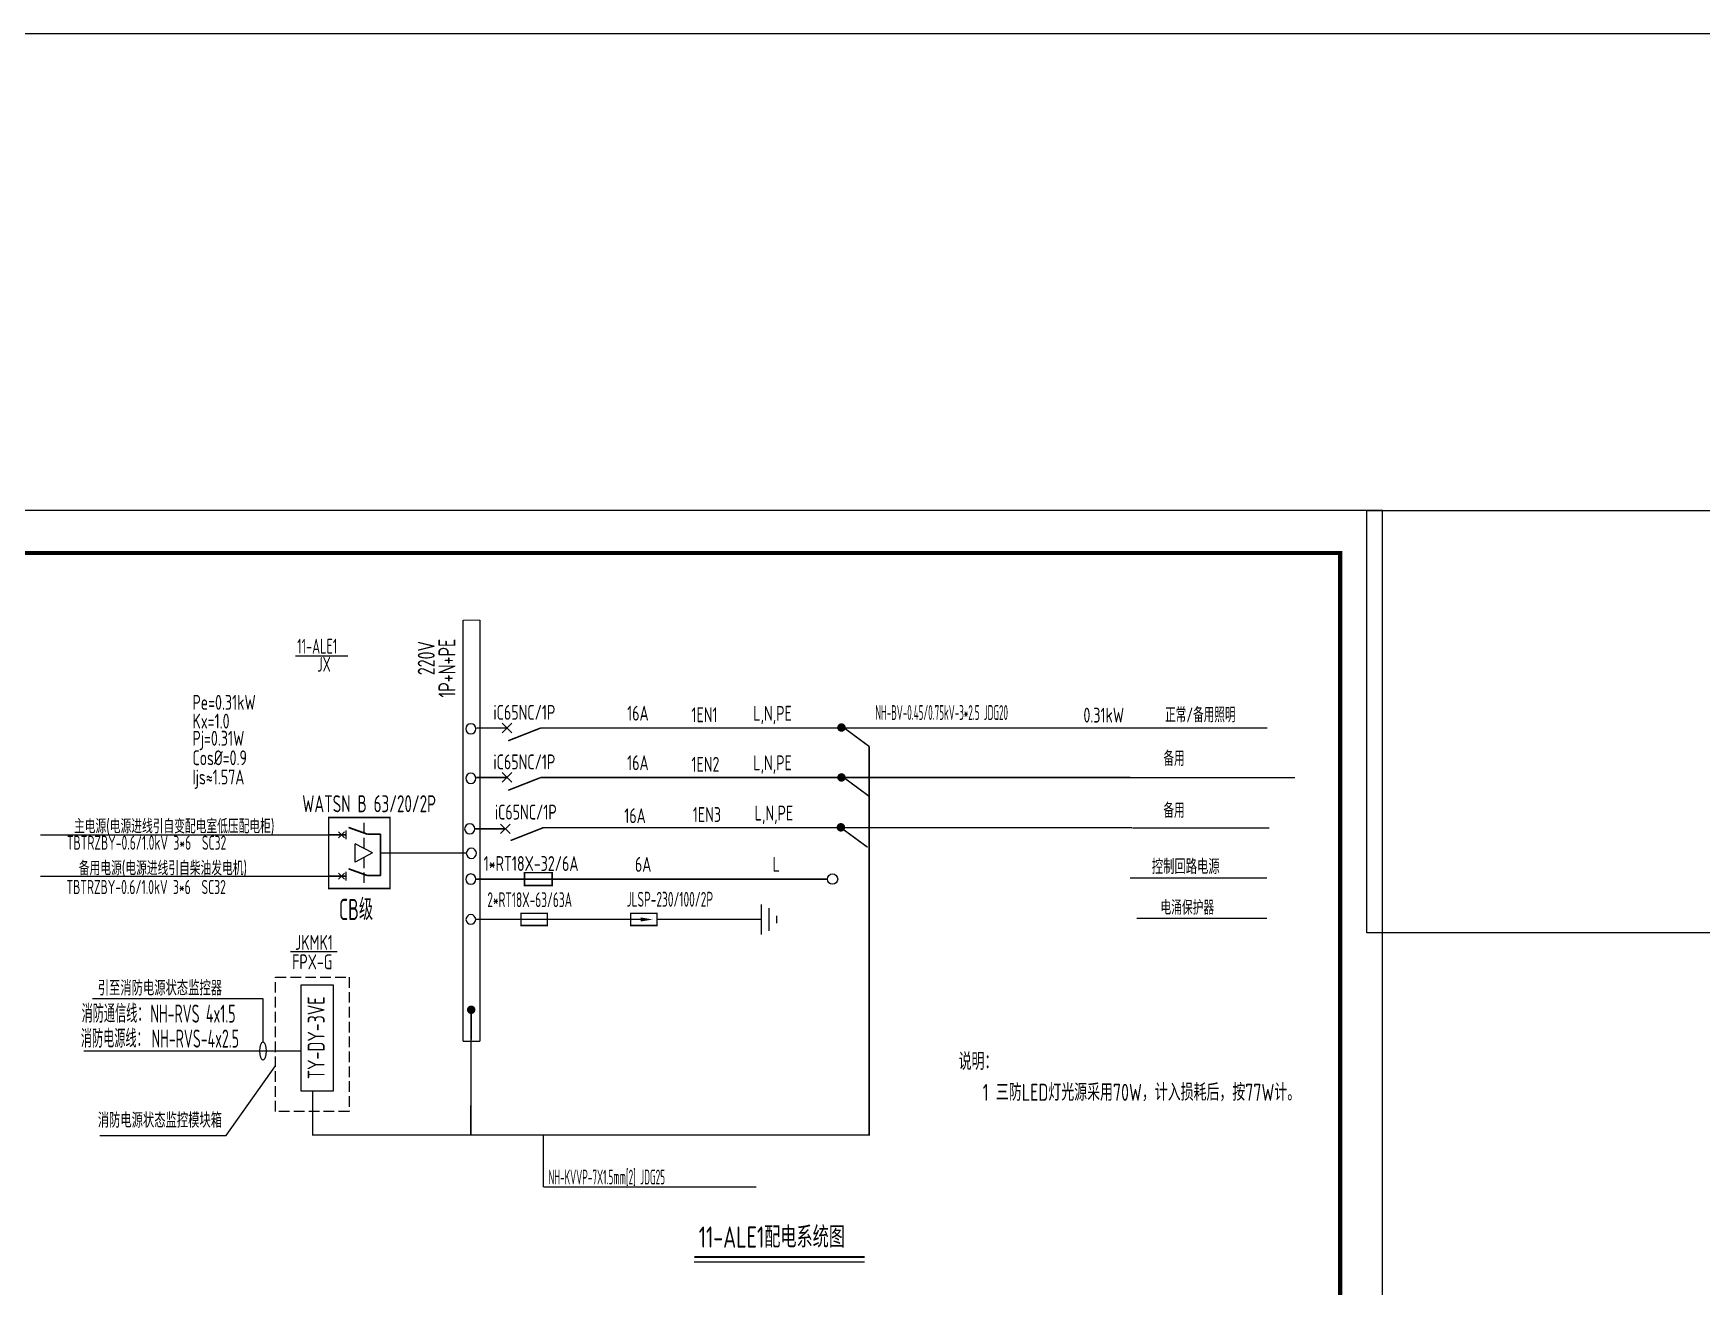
# Model space of a CAD drawing. Extents: x 5394041 to 5729212, y -433068 to -301615.
# Drawn here: x 5543032 to 5582300, y -331114 to -301615 of the extents above; entities that cross this region are included whole.
import ezdxf
from ezdxf.enums import TextEntityAlignment as Align

# ---------------------------------------------------------------- set-up
doc = ezdxf.new("R2010")
doc.units = 0
doc.header["$LTSCALE"] = 1000
doc.header["$MEASUREMENT"] = 0
doc.linetypes.add('DASH', pattern=[0.35, 0.25, -0.1])
doc.layers.get('0').update_dxf_attribs({"linetype": 'CONTINUOUS'})
for name, color, linetype in [('1', 7, 'CONTINUOUS'), ('d', 6, 'CONTINUOUS'), ('DIM-照明 @ 1', 3, 'CONTINUOUS'), ('ELEMENT', 3, 'CONTINUOUS'), ('SIG_TEXT', 7, 'CONTINUOUS'), ('TERM', 2, 'CONTINUOUS'), ('TEXT', 7, 'CONTINUOUS'), ('WALL', 2, 'CONTINUOUS'), ('WIRE-系统', 4, 'CONTINUOUS'), ('电气', 3, 'CONTINUOUS'), ('电气文字', 7, 'CONTINUOUS'), ('电气表格', 7, 'CONTINUOUS')]:
    doc.layers.add(name, color=color, linetype=linetype)
doc.styles.add('SCEI', font='sceie.shx', dxfattribs={"width": 0.75, "bigfont": 'sceic.shx'})
doc.styles.add('sceie', font='sceie.shx', dxfattribs={"width": 0.7, "bigfont": 'sceic.shx'})
doc.styles.get("Standard").update_dxf_attribs({"font": 'GBENOR', "bigfont": 'GBCBIG'})
doc.styles.add('公司统一字体', font='sceie.shx', dxfattribs={"width": 0.7, "bigfont": 'sceic.shx'})

# ---------------------------------------------------------------- blocks, each defined once
blk = doc.blocks.new('$element$00000582')
at = {"const_width": 0.0233}
for points in [[(0, 0), (0, -1)], [(-0.1, -0.283), (0.1, -0.283), (0.1, -0.717), (-0.1, -0.717), (-0.1, -0.283)]]:
    blk.add_lwpolyline(points, dxfattribs=at)
at = {"flags": 9}
blk.add_attdef('S', (0, 0), '', height=0.00000667, dxfattribs=at)
blk = doc.blocks.new('$TelecSys$00000011')
at = {"const_width": 0.5}
blk.add_lwpolyline([(-0.25, 0, 1), (0.25, 0, 1)], format="xyb", close=True, dxfattribs=at)
blk = doc.blocks.new('$element$00000532')
at = {"const_width": 0.0233}
for points in [[(0, 0), (0, -0.283)], [(-0.1, -0.283), (0.1, -0.283), (0.1, -0.717), (-0.1, -0.717), (-0.1, -0.283)], [(0, -1), (0, -0.567)]]:
    blk.add_lwpolyline(points, dxfattribs=at)
for points in [[(-0.033, -0.55), (0.033, -0.55), (0, -0.35), (0.033, -0.55)], [(0.033, -0.55), (0, -0.35), (-0.033, -0.55), (0.033, -0.55)], [(0, -0.367), (-0.033, -0.567), (0.033, -0.567), (0, -0.367)]]:
    blk.add_solid(points)
at = {"flags": 9}
blk.add_attdef('S', (0, 0), '', height=0.00000667, dxfattribs=at)
blk = doc.blocks.new('$element$00000390')
at = {"const_width": 0.0233}
for points in [[(0, 0), (0, -0.375)], [(-0.25, -0.375), (0.25, -0.375)], [(-0.188, -0.5), (0.188, -0.5)], [(-0.062, -0.625), (0.062, -0.625)]]:
    blk.add_lwpolyline(points, dxfattribs=at)
at = {"flags": 9}
blk.add_attdef('S', (0, 0), '', height=0.00000667, dxfattribs=at)

msp = doc.modelspace()

# ---------------------------------------------------------------- linework, layer by layer
at = {"color": 3}
for p, q in [((5550386, -320374.9), (5550386, -320581.3)), ((5543196.2, -320478.1), (5549979.2, -320478.1)), ((5550609.5, -321120.7), (5550609.5, -320689.3)), ((5551014.3, -320905), (5550609.5, -320689.3)), ((5551014.3, -320905), (5550609.5, -321120.7)), ((5543196.2, -321451.5), (5549970.1, -321451.5)), ((5550386, -321348.4), (5550386, -321554.7))]:
    msp.add_line(p, q, dxfattribs=at)
at = {"color": 3, "linetype": 'DASH'}
for p, q in [((5550811.9, -320200.4), (5550811.9, -320797.2)), ((5550811.9, -321012.9), (5550811.9, -321609.6))]:
    msp.add_line(p, q, dxfattribs=at)
msp.add_line((5555035.5, -328766.9), (5560042.6, -328766.9))
at = {"color": 1}
msp.add_lwpolyline([(5394041.5, -301614.8), (5684355, -301614.8), (5684355, -433067.9), (5394041.5, -433067.9)], close=True, dxfattribs=at)
at = {"color": 0}
msp.add_lwpolyline([(5515388.7, -354845.4), (5574788.7, -354845.4), (5574788.7, -312845.4), (5515388.7, -312845.4), (5515388.7, -354845.4)], dxfattribs=at)
at = {"color": 0, "const_width": 100}
msp.add_lwpolyline([(5573788.7, -353845.4), (5517888.7, -353845.4), (5517888.7, -313845.4), (5573788.7, -313845.4)], close=True, dxfattribs=at)
at = {"color": 3, "const_width": 32.4}
msp.add_lwpolyline([(5549979.2, -320071.4), (5551423.8, -320071.4), (5551423.8, -321742.2), (5549979.2, -321742.2)], close=True, dxfattribs=at)
at = {"color": 3}
for points in [[(5550357.8, -320548.8), (5550216.4, -320407.4)], [(5550216.4, -320548.8), (5550357.8, -320407.4)], [(5550357.8, -321522.2), (5550216.4, -321380.8)], [(5550216.4, -321522.2), (5550357.8, -321380.8)]]:
    msp.add_lwpolyline(points, dxfattribs=at)
at = {"layer": 'd', "color": 3, "const_width": 40}
for points in [[(5550891.5, -320463.4), (5550450.2, -320305.4)], [(5550386, -320478.1), (5549979.2, -320478.1)], [(5551204.5, -320463.4), (5550891.5, -320463.4)], [(5551204.5, -321436.9), (5551204.5, -320463.4)], [(5550386, -321451.5), (5549979.2, -321451.5)], [(5550891.5, -321436.9), (5550450.2, -321278.8)], [(5551204.5, -321436.9), (5550891.5, -321436.9)]]:
    msp.add_lwpolyline(points, dxfattribs=at)
at = {"layer": 'SIG_TEXT', "color": 0}
for p, q in [((5547567.7, -327554.6), (5548733.8, -325916.6)), ((5544599.3, -327554.6), (5547567.7, -327554.6))]:
    msp.add_line(p, q, dxfattribs=at)
at = {"layer": 'SIG_TEXT'}
msp.add_line((5555035.5, -328766.9), (5555035.5, -327543.1), dxfattribs=at)
at = {"layer": 'SIG_TEXT', "color": 0, "linetype": 'DASH'}
msp.add_lwpolyline([(5548733.8, -323829.5), (5550463.4, -323829.5), (5550463.4, -326993.7), (5548733.8, -326993.7)], close=True, dxfattribs=at)
at = {"layer": 'SIG_TEXT', "color": 6, "ltscale": 5}
msp.add_lwpolyline([(5549333.6, -326509.6), (5549333.6, -324009.6), (5550092.1, -324009.6), (5550092.1, -326509.6)], close=True, dxfattribs=at)
at = {"layer": 'WALL'}
msp.add_lwpolyline([(5574417.3, -312845.4), (5589048.9, -312845.4), (5589048.9, -322788.8), (5574417.3, -322788.8)], close=True, dxfattribs=at)
at = {"layer": 'WIRE-系统'}
for points, const_width in [([(5562704.5, -318398.7), (5562090.8, -317944.9)], 35), ([(5562704.5, -319573.1), (5562090.8, -319119.3)], 35), ([(5562668.8, -320773), (5562020.8, -320298.1)], 35), ([(5555278.7, -322471.2), (5557455.7, -322471.2)], 33.2), ([(5553336.7, -324647.3), (5553328.8, -327543.1)], 35), ([(5544216.9, -325566.6), (5549333.8, -325566.6)], 35)]:
    msp.add_lwpolyline(points, dxfattribs=dict(at, const_width=const_width))
at = {"layer": '电气'}
for p, q in [((5548439.1, -324342.4), (5544421.6, -324342.4)), ((5548439.1, -325352.2), (5548439.1, -324342.4)), ((5558586.4, -330527.4), (5562597.6, -330527.4))]:
    msp.add_line(p, q, dxfattribs=at)
at = {"layer": '电气', "const_width": 50}
msp.add_lwpolyline([(5558586.4, -330417.1), (5562597.6, -330417.1)], dxfattribs=at)
at = {"layer": '电气'}
msp.add_circle((5561843.1, -321521.2), 121.9, dxfattribs=at)
msp.add_ellipse((5548439.1, -325566.6), major_axis=(0, -214.4), ratio=0.3451036, dxfattribs=at)
at = {"layer": '电气文字'}
for p, q in [((5549203.5, -316265), (5550434.9, -316265)), ((5549081, -323224.3), (5550185.5, -323224.3))]:
    msp.add_line(p, q, dxfattribs=at)
at = {"layer": '电气表格', "color": 3}
for p, q in [((5554065, -317849.6), (5554291.3, -318075.9)), ((5554065, -318075.9), (5554291.3, -317849.6)), ((5554065, -319015.5), (5554291.3, -319241.8)), ((5554065, -319241.8), (5554291.3, -319015.5)), ((5554029.3, -320225.3), (5554255.5, -320451.6)), ((5554029.3, -320451.6), (5554255.5, -320225.3))]:
    msp.add_line(p, q, dxfattribs=at)
at = {"layer": '电气表格', "color": 2}
for p, q in [((5568856.2, -317962.7), (5572072.6, -317962.7)), ((5568856.2, -319128.6), (5572726.5, -319128.6)), ((5568902.6, -320311.1), (5572119, -320311.1)), ((5568846.9, -321493.8), (5572063.3, -321493.8)), ((5569007.7, -322443.8), (5572063.3, -322443.8))]:
    msp.add_line(p, q, dxfattribs=at)
at = {"layer": '电气表格', "color": 6, "const_width": 30}
for points in [[(5553542, -315426.2), (5553142, -315426.2)], [(5553142, -325339.2), (5553142, -315426.2)], [(5553542, -315426.2), (5553542, -325339.2)], [(5553542, -325339.2), (5553142, -325339.2)]]:
    msp.add_lwpolyline(points, dxfattribs=at)
at = {"layer": '电气表格', "color": 4}
for points, const_width in [([(5553458.1, -317962.7), (5554178.1, -317962.7)], 35), ([(5554978.1, -317962.7), (5568856.2, -317962.7)], 35), ([(5549607.5, -326509.6), (5549607.5, -327543.1), (5562704.5, -327543.1), (5562704.5, -318398.7)], 35), ([(5553458.1, -319128.6), (5554178.1, -319128.6)], 35), ([(5554978.1, -319128.6), (5568856.2, -319128.6)], 35), ([(5553422.4, -320338.4), (5554142.4, -320338.4)], 35), ([(5555011.3, -320311.1), (5568889.3, -320311.1)], 35), ([(5552766.2, -320906.8), (5553221.8, -320906.8)], 35), ([(5552789, -320906.8), (5553221.8, -320906.8)], 33.2), ([(5553448.8, -321521.2), (5554168.8, -321521.2)], 35), ([(5554968.8, -321521.2), (5561721.2, -321521.2)], 35), ([(5553442.8, -322471.2), (5554356.6, -322471.2)], 33.2), ([(5558073.9, -322471.2), (5559634.9, -322471.2)], 33.2)]:
    msp.add_lwpolyline(points, dxfattribs=dict(at, const_width=const_width))
at = {"layer": '电气表格', "color": 3, "const_width": 35}
for points in [[(5554978.1, -317962.7), (5554209.8, -318265)], [(5554978.1, -319128.6), (5554209.8, -319430.9)], [(5555033.5, -320311.2), (5554265.2, -320613.5)], [(5551204.5, -320906.8), (5552766.2, -320906.8)]]:
    msp.add_lwpolyline(points, dxfattribs=at)
at = {"layer": '电气表格', "color": 2}
for centre, radius, start, end in [((5553328.8, -317983.4), 120, 90, 270), ((5553328.8, -317983.4), 120, 270, 90), ((5553328.8, -319149.3), 120, 90, 270), ((5553328.8, -319149.3), 120, 270, 90), ((5553302.4, -320338.4), 120, 90, 270), ((5553302.4, -320338.4), 120, 270, 90), ((5553341.5, -320914.5), 120, 90, 270), ((5553341.5, -320914.5), 120, 270, 90), ((5553328.8, -321521.2), 120, 90, 270), ((5553328.8, -321521.2), 120, 270, 90), ((5553328.8, -322471.2), 114, 90, 270), ((5553328.8, -322471.2), 114, 270, 90)]:
    msp.add_arc(centre, radius, start, end, dxfattribs=at)

# ---------------------------------------------------------------- block references
at = {"layer": 'ELEMENT'}
for name, p, xscale, yscale, zscale, rotation in [('$element$00000582', (5554168.8, -321521.2), 1500, 1500, 1500, 90), ('$element$00000582', (5554105.8, -322471.2), 1425, 1425, 1425, 90), ('$element$00000532', (5558113, -322471.2), 1425, 1425, 1425, 270), ('$element$00000390', (5559634.9, -322471.2), 1425, 1425, 1425, 90)]:
    msp.add_blockref(name, p, dxfattribs=dict(at, xscale=xscale, yscale=yscale, zscale=zscale, rotation=rotation))
at = {"layer": 'TERM', "xscale": 200, "yscale": 200, "zscale": 200}
for p in [(5562052.5, -317954.2), (5562052.5, -319128.6), (5562039.3, -320302.6), (5553337.4, -324597.3)]:
    msp.add_blockref('$TelecSys$00000011', p, dxfattribs=at)

# ---------------------------------------------------------------- texts
at = {"color": 0, "style": 'sceie', "width": 0.65}
for s, p in [('消防通信线：', (5544166.8, -324900.6)), ('NH-RVS 4x1.5', (5545786.1, -324900.6)), ('消防电源线：', (5544149, -325487.7)), ('NH-RVS-4x2.5', (5545814.4, -325487.7))]:
    msp.add_text(s, height=425, dxfattribs=at).set_placement(p)
at = {"style": 'SCEI', "width": 0.8}
for s, p in [('说明：', (5564810.6, -326012.8)), ('1 三防LED灯光源采用70W，计入损耗后，按77W计。', (5565378.2, -326739.6))]:
    msp.add_text(s, height=400, dxfattribs=at).set_placement(p)
at = {"layer": '1', "style": 'sceie', "width": 0.75}
msp.add_text('WATSN B 63/20/2P', height=400, dxfattribs=at).set_placement((5550935.3, -319947.3), align=Align.CENTER)
at = {"layer": 'DIM-照明 @ 1', "color": 3, "style": '公司统一字体', "width": 0.7}
msp.add_text('CB级', height=500, dxfattribs=at).set_placement((5550226.8, -322486.5))
at = {"layer": 'SIG_TEXT', "color": 6, "style": 'SCEI', "width": 0.8}
msp.add_text('TY-DY-3VE ', height=400, rotation=90, dxfattribs=at).set_placement((5549886.9, -326227.6))
at = {"layer": 'TEXT', "color": 2, "style": 'sceie', "width": 0.8}
msp.add_text('11-ALE1配电系统图', height=500, dxfattribs=at).set_placement((5558695, -330196.7))
at = {"layer": '电气文字', "style": 'SCEI'}
for s, height, width, p in [('11-ALE1', 350, 0.7, (5549242.3, -316214.9)), ('JX', 350, 0.7, (5549715.4, -316638.4)), ('Pe=0.31kW', 350, 0.8, (5546775.6, -317535.8)), ('Kx=1.0', 350, 0.8, (5546775.6, -317977.5)), ('iC65NC/1P', 350, 0.8, (5553859.8, -317771.4)), ('16A', 350, 0.8, (5557007.5, -317790.8)), ('1EN1', 350, 0.8, (5558521.4, -317828.9)), ('L,N,PE', 350, 0.8, (5559976.6, -317794)), ('NH-BV-0.45/0.75kV-3*2.5 JDG20', 350, 0.52, (5562850.6, -317775.7)), ('0.31kW', 350, 0.8, (5567747.9, -317837)), ('正常/备用照明', 350, 0.75, (5569671.5, -317830.8)), ('Pj=0.31W', 350, 0.8, (5546775.6, -318381.6)), ('Cos%%C=0.9', 350, 0.8, (5546775.6, -318841)), ('iC65NC/1P', 350, 0.8, (5553859.8, -318937.3)), ('16A', 350, 0.8, (5557007.5, -318956.8)), ('1EN2', 350, 0.8, (5558521.4, -318994.8)), ('L,N,PE', 350, 0.8, (5559976.6, -318959.9)), ('备用', 350, 0.75, (5569631.9, -318858.7)), ('Ijs≈1.57A', 350, 0.8, (5546775.6, -319293.5)), ('iC65NC/1P', 350, 0.8, (5553893, -320119.8)), ('16A', 350, 0.8, (5556940, -320203.7)), ('1EN3', 350, 0.8, (5558554.6, -320177.3)), ('L,N,PE', 350, 0.8, (5560009.8, -320142.4)), ('备用', 350, 0.75, (5569631.9, -320080)), ('主电源(电源进线引自变配电室低压配电柜)', 332.5, 0.8, (5543988, -320445.9)), ('TBTRZBY-0.6/1.0kV 3*6  SC32', 332.5, 0.7, (5543822, -320831.5)), ('备用电源(电源进线引自柴油发电机)', 332.5, 0.8, (5544102, -321431.4)), ('1*RT18X-32/6A', 350, 0.8, (5553629.7, -321329.9)), ('6A', 350, 0.8, (5557190.8, -321348.6)), ('L', 350, 0.8, (5560433.2, -321348.6)), ('控制回路电源', 350, 0.8, (5569358.5, -321403.5)), ('TBTRZBY-0.6/1.0kV 3*6  SC32', 332.5, 0.7, (5543812.4, -321874.1)), ('2*RT18X-63/63A', 350, 0.65, (5553717.4, -322181.9)), ('JLSP-230/100/2P', 350, 0.65, (5556995.2, -322170.8)), ('电涌保护器', 332.5, 0.8, (5569561.6, -322358)), ('JKMK1', 350, 0.8, (5549192.2, -323187.5)), ('FPX-G', 350, 0.8, (5549122.1, -323643.8)), ('引至消防电源状态监控器 ', 350, 0.8, (5544547.4, -324261.6)), ('消防电源状态监控模块箱', 350, 0.8, (5544547.4, -327373)), ('NH-KVVP-7X1.5mm[2] JDG25', 350, 0.53, (5555156.5, -328709.5))]:
    msp.add_text(s, height=height, dxfattribs=dict(at, width=width)).set_placement(p)
at = {"layer": '电气文字', "style": 'SCEI', "width": 0.8}
for s, p in [('220V', (5552479.7, -316722.6)), ('1P+N+PE', (5552967, -317248.8))]:
    msp.add_text(s, height=400, rotation=90, dxfattribs=at).set_placement(p)

doc.saveas('drawing.dxf')
